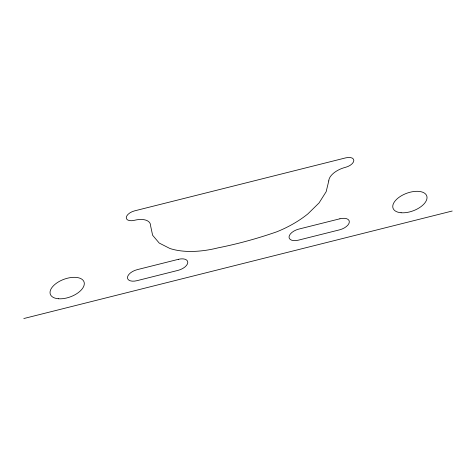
<?xml version="1.0" encoding="UTF-8"?>
<svg xmlns="http://www.w3.org/2000/svg" width="476" height="476" viewBox="0 0 476 476"><rect width="100%" height="100%" fill="white"/><g stroke="black" fill="none" stroke-linecap="round" stroke-linejoin="round"><path stroke-width="0.71" d="M23.8 318.533L452.2 211.023M328.773 180.916L326.161 191.703L319.057 202.931L307.942 213.831A71.769 37.396 -20.3 0 1 276.937 231.747A236.304 123.117 -20.3 0 1 218.032 247.859A71.769 37.396 -20.3 0 1 169.878 248.478L159.204 243.046L152.618 235.257L150.559 225.642A17.225 8.973 -20.3 0 0 134.363 220.311A8.61 4.486 -20.3 0 1 126.265 217.645A8.61 4.486 -20.3 0 1 134.619 210.85L345.731 157.865A8.61 4.486 -20.3 0 1 353.829 160.531A8.61 4.486 -20.3 0 1 345.475 167.326A17.225 8.973 -20.3 0 0 328.773 180.916M178.339 259.331L137.213 269.654A10.05 5.236 -20.3 0 0 127.467 277.579A10.05 5.236 -20.3 0 0 136.915 280.691L178.042 270.368A10.05 5.236 -20.3 0 0 187.788 262.443A10.05 5.236 -20.3 0 0 178.339 259.331M339.9 218.787L298.773 229.105A10.05 5.236 -20.3 0 0 289.027 237.036A10.05 5.236 -20.3 0 0 298.476 240.142L339.602 229.825A10.05 5.236 -20.3 0 0 349.342 221.893A10.05 5.236 -20.3 0 0 339.9 218.787M401.095 212.748A17.945 9.347 -20.3 0 0 427.031 197.76A17.945 9.347 -20.3 0 0 401.554 195.678A17.945 9.347 -20.3 0 0 401.095 212.748M58.375 298.755A17.945 9.347 -20.3 0 0 84.311 283.767A17.945 9.347 -20.3 0 0 58.834 281.685A17.945 9.347 -20.3 0 0 58.375 298.755"/></g></svg>
